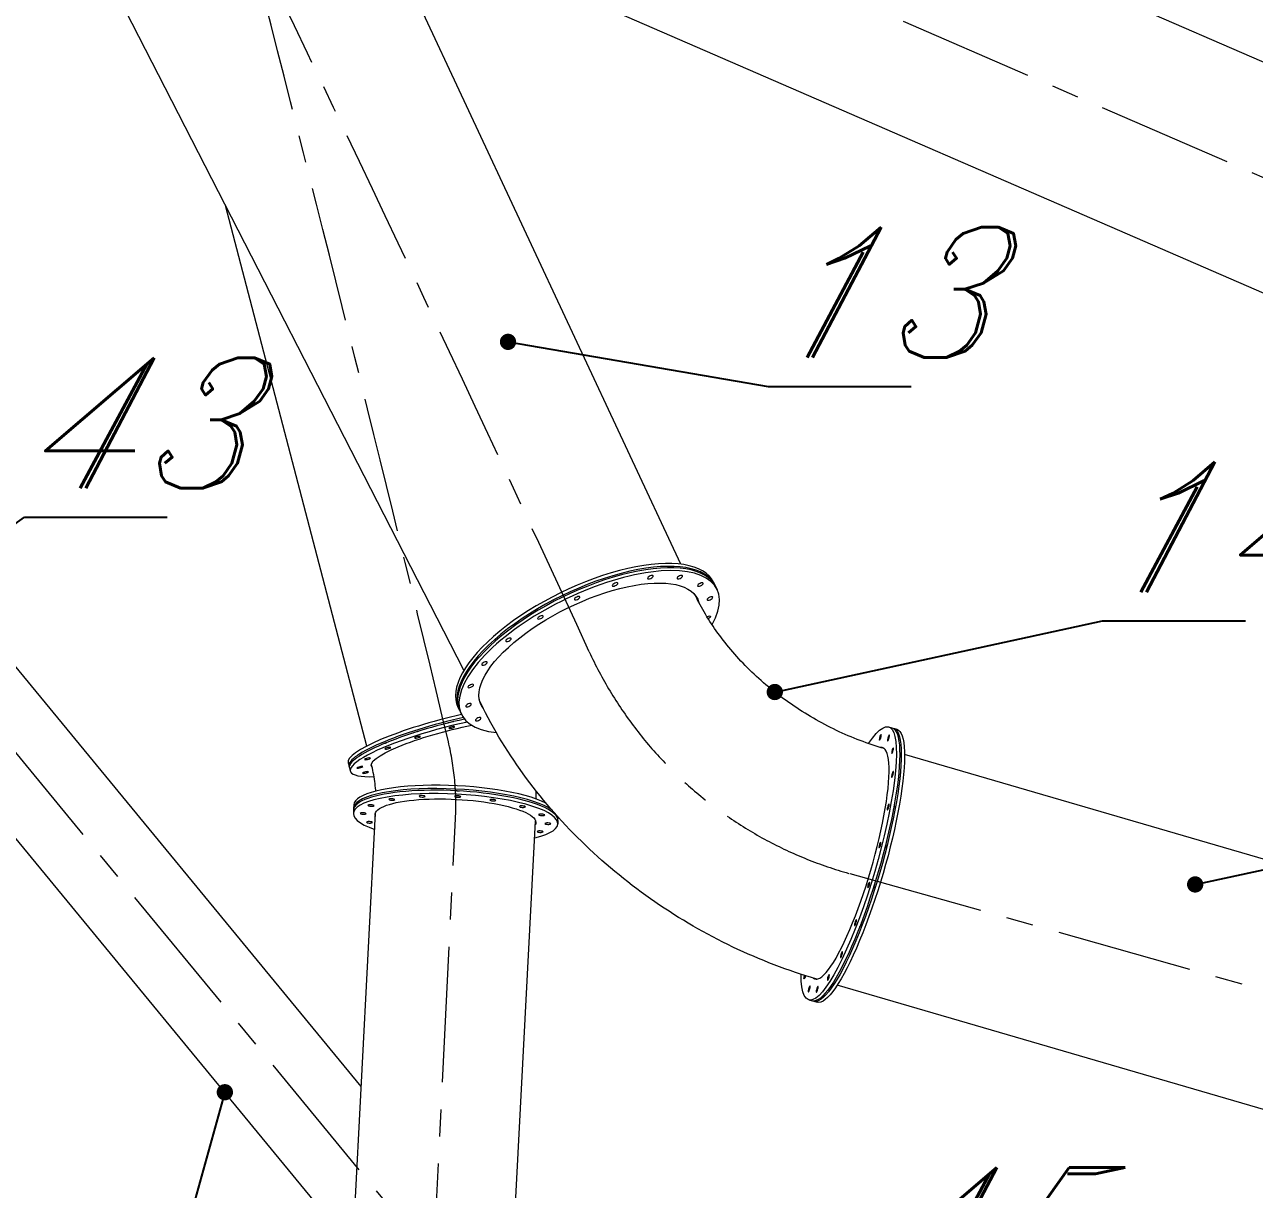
# Model space of a CAD drawing. Header units: inches. Extents: x -350577 to -266477, y -437959 to -377535.
# Drawn here: x -276252 to -273421, y -395620 to -392937 of the extents above; entities that cross this region are included whole.
import ezdxf

# ---------------------------------------------------------------- set-up
doc = ezdxf.new("R2010")
doc.units = ezdxf.units.IN
doc.header["$MEASUREMENT"] = 0
doc.linetypes.add('CENTER', pattern=[2, 1.25, -0.25, 0.25, -0.25])
doc.layers.add('CENTER       (itatec)', color=4, linetype='CENTER', lineweight=9)
doc.layers.add('ORGINAL (itatec)', color=3, linetype='Continuous', lineweight=9)
doc.styles.add('Geniso', font='geniso.shx', dxfattribs={"oblique": 15})
doc.dimstyles.new('scale 1b100', dxfattribs={"dimscale": 100, "dimtxt": 3, "dimasz": 2.5, "dimexe": 1, "dimexo": 1, "dimgap": 1, "dimtad": 1, "dimdec": 0, "dimzin": 0, "dimdsep": 46, "dimtxsty": 'Geniso', "dimcen": 0, "dimclrd": 1, "dimclre": 1, "dimclrt": 7, "dimadec": 0, "dimazin": 0, "dimtfac": 1, "dimtdec": 0, "dimtmove": 0, "dimatfit": 3, "dimfxl": 0.75, "dimtolj": 1, "dimtzin": 0, "dimarcsym": 0})

msp = doc.modelspace()

# ---------------------------------------------------------------- linework, layer by layer
at = {"layer": 'CENTER       (itatec)', "ltscale": 250}
for points in [[(-268687.7, -395986.8), (-268687.7, -395533.5, 0.326311), (-268898, -395245.5), (-274912.4, -392632.9, -0.127259), (-275358.4, -392284.7), (-276896.2, -390410.2), (-277414.4, -389351.4, -0.144403), (-277585.1, -388347.2), (-277201.4, -384816, -0.112522), (-276811.9, -383687.6, 0.028769), (-275878.1, -381973.7), (-274744.3, -380842.6, -0.061126), (-274181.5, -380403.9, -0.201471)], [(-274846.2, -396346.5), (-276450.4, -394397.9, -0.133004), (-276556.7, -394162.6), (-276805.5, -392644.9), (-276898.5, -388325.9), (-276906, -388147.3), (-277283.4, -385571.2)], [(-271754.1, -395937.6, 0.318523), (-272126.2, -395519.5), (-274355.1, -394891.8, -0.21961), (-274952.4, -394381.6, 0.011792), (-276901, -390400.3, -1.645681)], [(-275487.4, -399753.4), (-275487.4, -399368), (-275260.2, -394765.6, 0.070913), (-275276.6, -394589.2, 0.00495), (-275745.7, -392703, -1.292291)]]:
    msp.add_lwpolyline(points, format="xyb", dxfattribs=at)
at = {"layer": 'ORGINAL (itatec)', "extrusion": (1.66533e-16, 0.816497, 0.57735)}
for p, q in [((-271294.7, -393938.4), (-274729.6, -392446.3)), ((-274741.8, -394179.9), (-275483.5, -392591.4)), ((-275240.9, -394424.2), (-276040.4, -392863.9)), ((-271489.1, -394386), (-274924, -392893.9)), ((-275464.7, -394598.8), (-275789.6, -393353.4)), ((-274666.3, -394221.3), (-274663.1, -394227.8)), ((-274661.5, -394231.1), (-274658.3, -394237.7)), ((-275477.3, -395382.4), (-276355.7, -394315.4)), ((-275496.8, -395753.7), (-276549.5, -394474.9)), ((-275254.6, -394509.2), (-275251.4, -394515.8)), ((-275249.8, -394519), (-275246.6, -394525.6)), ((-274263.3, -394554.4), (-274255.8, -394556.6)), ((-274252, -394557.7), (-274244.5, -394559.9)), ((-275507.4, -394637.3), (-275505.4, -394644.9)), ((-272664, -395074.4), (-274226.5, -394618.2)), ((-275504.4, -394648.7), (-275502.5, -394656.3)), ((-275656.7, -398808.5), (-275444.3, -394752.1)), ((-275495, -394745.6), (-275495.4, -394753.3)), ((-275494.4, -394733.9), (-275494.8, -394741.7)), ((-275288.3, -398827.8), (-275075.8, -394771.4)), ((-275024.7, -394770.2), (-275025.1, -394778)), ((-275024.2, -394761.9), (-275024.5, -394766.3)), ((-272819, -395605.3), (-274381.5, -395149.1)), ((-274446.9, -395183.1), (-274439.3, -395185.3)), ((-274435.6, -395186.4), (-274428, -395188.6))]:
    msp.add_line(p, q, dxfattribs=at)
at = {"layer": 'ORGINAL (itatec)'}
for centre, major_axis, ratio, start_param, end_param in [((-274952.4, -394381.6), (294.2, 144), 0.405761, -0.53762, 3.722499), ((-274960.4, -394365.2), (294.2, 144), 0.405761, 0, 3.141593), ((-274957.2, -394371.8), (294.2, 144), 0.405761, -0.013756, 3.155349), ((-274955.6, -394375.1), (294.2, 144), 0.405761, 0, 3.141593), ((-275279.5, -394577.8), (-227.9, -59.4), 0.180604, -1.763848, 0), ((-275274.6, -394596.9), (-227.9, -59.4), 0.180604, -1.801046, 0.661445), ((-275277.6, -394585.4), (-227.9, -59.4), 0.180604, -1.773936, 0.046266), ((-275276.6, -394589.2), (-227.9, -59.4), 0.180604, -1.78125, 0), ((-274355.1, -394868.8), (-77.8, -266.4), 0.191253, -0.086134, 3.224394), ((-274347.5, -394871), (77.8, 266.4), 0.191253, 0.074045, 0.084911), ((-274351.3, -394869.9), (77.5, 265.4), 0.191253, -0.011678, 0), ((-275259.6, -394754), (235.2, -12.3), 0.238927, 0.361355, 3.176115), ((-275259.8, -394757.9), (235.2, -12.3), 0.238927, 0, 3.141593), ((-275259.2, -394746.3), (-235.2, 12.3), 0.238927, -2.634877, 0), ((-275260.2, -394765.6), (235.2, -12.3), 0.238927, -0.670615, 3.812208), ((-275259.6, -394754), (235.2, -12.3), 0.238927, -0.034522, 0.098622), ((-274347.5, -394871), (-77.8, -266.4), 0.191253, -0.084926, -0.074045), ((-274351.3, -394869.9), (-77.5, -265.4), 0.191253, 0, 0.011678)]:
    msp.add_ellipse(centre, major_axis=major_axis, ratio=ratio, start_param=start_param, end_param=end_param, dxfattribs=at)
at = {"layer": 'ORGINAL (itatec)', "extrusion": (-7.11027e-17, 3.97823e-16, -1)}
msp.add_ellipse((-274952.4, -394381.6), major_axis=(-249.2, -122), ratio=0.405761, start_param=-0.088531, end_param=3.21987, dxfattribs=at)
at = {"layer": 'ORGINAL (itatec)', "extrusion": (-4.66996e-17, 3.47964e-16, -1)}
for centre in [(-274811.7, -394209.6), (-274744, -394209.7), (-274893.1, -394226.3), (-274696.7, -394226.7), (-274674.5, -394258.8), (-275064.9, -394302.2), (-275193.7, -394408.4), (-275225.3, -394460.3), (-275230.3, -394504.5), (-275208.1, -394536.6)]:
    msp.add_ellipse(centre, major_axis=(-6.29, -3.08), ratio=0.405761, start_param=-4.616543, end_param=1.666642, dxfattribs=at)
at = {"layer": 'ORGINAL (itatec)', "extrusion": (-1.68715e-16, 5.97261e-16, -1)}
msp.add_ellipse((-274980.3, -394258.2), major_axis=(-6.29, -3.08), ratio=0.405761, start_param=-4.616543, end_param=1.666642, dxfattribs=at)
at = {"layer": 'ORGINAL (itatec)', "extrusion": (-7.0576e-17, 4.59884e-16, -1)}
msp.add_ellipse((-274954, -394378.4), major_axis=(248.3, 121.6), ratio=0.405761, start_param=-0.095038, end_param=0, dxfattribs=at)
at = {"layer": 'ORGINAL (itatec)', "extrusion": (-2.33498e-17, 1.73982e-16, -1)}
msp.add_ellipse((-274958.8, -394368.5), major_axis=(248.3, 121.6), ratio=0.405761, start_param=0.037384, end_param=0.048898, dxfattribs=at)
at = {"layer": 'ORGINAL (itatec)', "extrusion": (-1.44839e-16, 4.85341e-16, -1)}
msp.add_ellipse((-274960.4, -394365.2), major_axis=(249.2, 122), ratio=0.405761, start_param=0.081261, end_param=0.092767, dxfattribs=at)
at = {"layer": 'ORGINAL (itatec)', "extrusion": (-3.41117e-16, 7.60095e-16, -1)}
msp.add_ellipse((-274957.2, -394371.8), major_axis=(249.2, 122), ratio=0.405761, start_param=0.048722, end_param=0.084717, dxfattribs=at)
at = {"layer": 'ORGINAL (itatec)', "extrusion": (4.98596e-17, 2.44031e-17, -1)}
msp.add_ellipse((-274955.6, -394375.1), major_axis=(249.2, 122), ratio=0.405761, start_param=0.032474, end_param=0.083548, dxfattribs=at)
at = {"layer": 'ORGINAL (itatec)', "extrusion": (-2.69488e-16, 4.24333e-16, -1)}
msp.add_ellipse((-274679.5, -394303), major_axis=(6.29, 3.08), ratio=0.405761, start_param=-1.691638, end_param=-1.474951, dxfattribs=at)
at = {"layer": 'ORGINAL (itatec)', "extrusion": (-9.55058e-17, 4.47683e-16, -1)}
msp.add_ellipse((-274679.5, -394303), major_axis=(6.29, 3.08), ratio=0.405761, start_param=-1.474951, end_param=1.611802, dxfattribs=at)
at = {"layer": 'ORGINAL (itatec)', "extrusion": (-1.20962e-16, 3.7342e-16, -1)}
msp.add_ellipse((-275138.4, -394353.9), major_axis=(-6.29, -3.08), ratio=0.405761, start_param=-4.616543, end_param=1.666642, dxfattribs=at)
at = {"layer": 'ORGINAL (itatec)', "extrusion": (-1.69768e-16, 4.73139e-16, -1)}
msp.add_ellipse((-274954, -394378.4), major_axis=(-248.3, -121.6), ratio=0.405761, start_param=0, end_param=0.095038, dxfattribs=at)
at = {"layer": 'ORGINAL (itatec)', "extrusion": (2.70365e-17, 2.60446e-16, -1)}
msp.add_ellipse((-274958.8, -394368.5), major_axis=(-248.3, -121.6), ratio=0.405761, start_param=-0.048898, end_param=-0.037384, dxfattribs=at)
at = {"layer": 'ORGINAL (itatec)', "extrusion": (-1.93645e-16, 5.8506e-16, -1)}
msp.add_ellipse((-274960.4, -394365.2), major_axis=(-249.2, -122), ratio=0.405761, start_param=-0.092767, end_param=-0.081261, dxfattribs=at)
at = {"layer": 'ORGINAL (itatec)', "extrusion": (-3.17767e-16, 5.86113e-16, -1)}
msp.add_ellipse((-274957.2, -394371.8), major_axis=(-249.2, -122), ratio=0.405761, start_param=-0.085022, end_param=-0.048722, dxfattribs=at)
at = {"layer": 'ORGINAL (itatec)', "extrusion": (-4.138e-16, 9.71735e-16, -1)}
msp.add_ellipse((-274955.6, -394375.1), major_axis=(-249.2, -122), ratio=0.405761, start_param=-0.085629, end_param=-0.032474, dxfattribs=at)
at = {"layer": 'ORGINAL (itatec)', "extrusion": (1.26602e-16, 1.36523e-16, -1)}
msp.add_ellipse((-274355.1, -394868.8), major_axis=(91.8, 314.4), ratio=0.191253, start_param=-0.559985, end_param=3.710385, dxfattribs=at)
at = {"layer": 'ORGINAL (itatec)', "extrusion": (4.20305e-17, -1.61142e-16, -1)}
msp.add_ellipse((-275274.6, -394596.9), major_axis=(-179.5, -46.8), ratio=0.180604, start_param=-0.099767, end_param=1.909643, dxfattribs=at)
at = {"layer": 'ORGINAL (itatec)', "extrusion": (-1.69867e-16, 8.16219e-16, -1)}
msp.add_ellipse((-275271.6, -394544.2), major_axis=(-6.77, -1.77), ratio=0.180604, start_param=0.164568, end_param=2.431943, dxfattribs=at)
at = {"layer": 'ORGINAL (itatec)', "extrusion": (-4.58846e-16, 1.42927e-15, -1)}
for centre in [(-275268.7, -394555.7), (-275348, -394578.2), (-275416.2, -394603.6), (-275462.9, -394628), (-275480.8, -394647.6), (-275467.4, -394659.5)]:
    msp.add_ellipse(centre, major_axis=(-6.77, -1.77), ratio=0.180604, start_param=-3.851242, end_param=2.431943, dxfattribs=at)
at = {"layer": 'ORGINAL (itatec)', "extrusion": (-3.28101e-16, 4.88105e-16, -1)}
msp.add_ellipse((-275271.6, -394544.2), major_axis=(6.77, 1.77), ratio=0.180604, start_param=-0.70965, end_param=-0.027117, dxfattribs=at)
at = {"layer": 'ORGINAL (itatec)', "extrusion": (1.00583e-15, -1.20175e-16, -1)}
msp.add_ellipse((-274347.5, -394871), major_axis=(91.8, 314.4), ratio=0.191253, start_param=0, end_param=3.141593, dxfattribs=at)
at = {"layer": 'ORGINAL (itatec)', "extrusion": (4.35235e-16, 1.04244e-16, -1)}
msp.add_ellipse((-274343.8, -394872.1), major_axis=(91.8, 314.4), ratio=0.191253, start_param=-0.031347, end_param=3.172939, dxfattribs=at)
at = {"layer": 'ORGINAL (itatec)', "extrusion": (-8.75509e-17, 6.65584e-16, -1)}
msp.add_ellipse((-275351, -394566.8), major_axis=(-6.77, -1.77), ratio=0.180604, start_param=-0.056688, end_param=2.431943, dxfattribs=at)
at = {"layer": 'ORGINAL (itatec)', "extrusion": (-1.4301e-16, 8.23224e-16, -1)}
msp.add_ellipse((-275351, -394566.8), major_axis=(6.77, 1.77), ratio=0.180604, start_param=-0.70965, end_param=-0.519126, dxfattribs=at)
at = {"layer": 'ORGINAL (itatec)', "extrusion": (1.24562e-15, -1.90183e-16, -1)}
msp.add_ellipse((-274336.2, -394874.3), major_axis=(91.8, 314.4), ratio=0.191253, start_param=0, end_param=3.141593, dxfattribs=at)
at = {"layer": 'ORGINAL (itatec)', "extrusion": (-1.82031e-16, 1.68803e-16, -1)}
for centre, start_param, end_param in [((-274282.4, -394578.6), -4.91224751519611, 1.370937791983477), ((-274263.8, -394579.7), -4.91224751519611, 1.370937791983477), ((-274254.1, -394609.2), -4.91224751519624, 1.370937791983347), ((-274254.3, -394664.1), -4.91224751519611, 1.370937791983477), ((-274264.3, -394739), -4.91224751519611, 1.370937791983477), ((-274309.2, -394918.4), -4.91224751519611, 1.370937791983477), ((-274371.6, -395078.8), -4.91224751519611, 1.370937791983477), ((-274402, -395131.7), -4.91224751519611, 1.370937791983477), ((-274446.4, -395157.8), -4.912247515196109, 1.370937791983477), ((-274427.7, -395158.9), -4.91224751519611, 1.370937791983477)]:
    msp.add_ellipse(centre, major_axis=(1.96, 6.72), ratio=0.191253, start_param=start_param, end_param=end_param, dxfattribs=at)
at = {"layer": 'ORGINAL (itatec)', "extrusion": (-1.54112e-16, 5.90855e-16, -1)}
msp.add_ellipse((-275419.2, -394592.2), major_axis=(-6.77, -1.77), ratio=0.180604, start_param=0.255216, end_param=1.590598, dxfattribs=at)
at = {"layer": 'ORGINAL (itatec)', "extrusion": (-8.05182e-17, 1.11596e-15, -1)}
msp.add_ellipse((-275260.2, -394765.6), major_axis=(-185.2, 9.7), ratio=0.238927, start_param=-0.103882, end_param=3.245474, dxfattribs=at)
at = {"layer": 'ORGINAL (itatec)', "extrusion": (1.41223e-16, 1.10435e-15, -1)}
for centre in [(-275407.1, -394721.5), (-275337.1, -394714.3), (-275255.3, -394714.9), (-275174.3, -394723.3), (-275472.9, -394754), (-275454.8, -394735.5), (-275061.9, -394757), (-275458.6, -394774.3), (-275047.6, -394777.3), (-275065.7, -394795.8)]:
    msp.add_ellipse(centre, major_axis=(-6.99, 0.37), ratio=0.238927, start_param=-3.916287, end_param=2.366898, dxfattribs=at)
at = {"layer": 'ORGINAL (itatec)', "extrusion": (1.5208e-16, 7.14669e-16, -1)}
msp.add_ellipse((-275254.7, -394703.3), major_axis=(6.99, -0.37), ratio=0.238927, start_param=-2.036672, end_param=-1.085032, dxfattribs=at)
at = {"layer": 'ORGINAL (itatec)', "extrusion": (1.16506e-16, 1.49475e-15, -1)}
msp.add_ellipse((-275259.8, -394757.9), major_axis=(-185.2, 9.7), ratio=0.238927, start_param=-0.103882, end_param=-0.087749, dxfattribs=at)
at = {"layer": 'ORGINAL (itatec)', "extrusion": (-7.49061e-18, 5.59796e-17, -1)}
msp.add_ellipse((-275260, -394761.8), major_axis=(-184.2, 9.7), ratio=0.238927, start_param=0, end_param=0.017625, dxfattribs=at)
at = {"layer": 'ORGINAL (itatec)', "extrusion": (2.01806e-16, 9.34413e-16, -1)}
msp.add_ellipse((-275106.4, -394738.1), major_axis=(-6.99, 0.37), ratio=0.238927, start_param=-3.916287, end_param=2.366898, dxfattribs=at)
at = {"layer": 'ORGINAL (itatec)', "extrusion": (5.32865e-16, -1.55575e-16, -1)}
msp.add_ellipse((-274253, -394742.3), major_axis=(-1.96, -6.72), ratio=0.191253, start_param=-1.770655, end_param=-1.166422, dxfattribs=at)
at = {"layer": 'ORGINAL (itatec)', "extrusion": (8.83699e-16, -1.42346e-16, -1)}
msp.add_ellipse((-274253, -394742.3), major_axis=(1.96, 6.72), ratio=0.191253, start_param=0.200889, end_param=1.370938, dxfattribs=at)
at = {"layer": 'ORGINAL (itatec)', "extrusion": (1.00278e-17, 7.22109e-16, -1)}
msp.add_ellipse((-275260, -394761.8), major_axis=(184.2, -9.7), ratio=0.238927, start_param=-0.017625, end_param=0, dxfattribs=at)
at = {"layer": 'ORGINAL (itatec)', "extrusion": (8.75684e-17, 1.27392e-15, -1)}
msp.add_ellipse((-275259.8, -394757.9), major_axis=(185.2, -9.7), ratio=0.238927, start_param=0.087749, end_param=0.103882, dxfattribs=at)
at = {"layer": 'ORGINAL (itatec)', "extrusion": (2.70904e-16, 3.65645e-17, -1)}
msp.add_ellipse((-274283.2, -394826.6), major_axis=(1.96, 6.72), ratio=0.191253, start_param=-4.91224751519624, end_param=1.370937791983346, dxfattribs=at)
at = {"layer": 'ORGINAL (itatec)', "extrusion": (4.72965e-16, 3.53999e-17, -1)}
for centre, end_param in [((-274271.9, -394830), -0.520236), ((-274297.9, -394921.7), -0.18687)]:
    msp.add_ellipse(centre, major_axis=(-1.96, -6.72), ratio=0.191253, start_param=-1.770655, end_param=end_param, dxfattribs=at)
at = {"layer": 'ORGINAL (itatec)', "extrusion": (8.68142e-16, -1.95633e-16, -1)}
msp.add_ellipse((-274271.9, -394830), major_axis=(1.96, 6.72), ratio=0.191253, start_param=0.145589, end_param=1.370938, dxfattribs=at)
at = {"layer": 'ORGINAL (itatec)', "extrusion": (1.8436e-16, 2.35318e-16, -1)}
msp.add_ellipse((-274297.9, -394921.7), major_axis=(-1.96, -6.72), ratio=0.191253, start_param=-2.740512, end_param=-1.770655, dxfattribs=at)
at = {"layer": 'ORGINAL (itatec)', "extrusion": (5.26251e-16, 1.98425e-17, -1)}
msp.add_ellipse((-274339.7, -395005.3), major_axis=(1.96, 6.72), ratio=0.191253, start_param=-4.91224751519611, end_param=1.370937791983477, dxfattribs=at)
at = {"layer": 'ORGINAL (itatec)', "extrusion": (2.06532e-16, 1.13187e-16, -1)}
msp.add_ellipse((-274328.4, -395008.6), major_axis=(-1.96, -6.72), ratio=0.191253, start_param=-1.770655, end_param=-0.148128, dxfattribs=at)
at = {"layer": 'ORGINAL (itatec)', "extrusion": (5.79538e-16, 4.285e-18, -1)}
msp.add_ellipse((-274328.4, -395008.6), major_axis=(-1.96, -6.72), ratio=0.191253, start_param=-2.189234, end_param=-1.770655, dxfattribs=at)
at = {"layer": 'ORGINAL (itatec)', "extrusion": (4.88522e-16, 8.86864e-17, -1)}
msp.add_ellipse((-274456.1, -395128.3), major_axis=(-1.96, -6.72), ratio=0.191253, start_param=-1.745524, end_param=1.75409, dxfattribs=at)
at = {"layer": 'ORGINAL (itatec)'}
for points, knots in [([(-274273.8, -394604.4), (-274310.7, -394593.7), (-274347.6, -394579.6), (-274419.4, -394545.3), (-274454.2, -394525.1), (-274519.7, -394479.9), (-274550.4, -394454.9), (-274605.9, -394401.5), (-274630.8, -394373.2), (-274673.5, -394315.4), (-274691.4, -394285.9), (-274705.7, -394256.8)], [2.414942, 2.414942, 2.414942, 2.414942, 2.618137, 2.618137, 2.821332, 2.821332, 3.024527, 3.024527, 3.227722, 3.227722, 3.430917, 3.430917, 3.430917, 3.430917]), ([(-274428.8, -395135.3), (-274494.8, -395116), (-274559.4, -395091.3), (-274684.1, -395031.7), (-274744.2, -394996.9), (-274858, -394918.4), (-274911.7, -394874.6), (-275010.8, -394779.4), (-275056.3, -394727.9), (-275137.3, -394618.4), (-275172.8, -394560.4), (-275202.4, -394499.9)], [2.414942, 2.414942, 2.414942, 2.414942, 2.618137, 2.618137, 2.821332, 2.821332, 3.024527, 3.024527, 3.227722, 3.227722, 3.430917, 3.430917, 3.430917, 3.430917]), ([(-275443.9, -394702.3), (-275444, -394701.6), (-275444, -394700.9), (-275444.6, -394693.5), (-275445.3, -394686.7), (-275447.1, -394673.2), (-275448.2, -394666.5), (-275450.8, -394653.2), (-275452.3, -394646.6), (-275454, -394640.1)], [5.7492811, 5.7492811, 5.7492811, 5.7492811, 5.7554836, 5.7554836, 5.816761, 5.816761, 5.8780384, 5.8780384, 5.9379524, 5.9379524, 5.9379524, 5.9379524]), ([(-275074.2, -394720.6), (-275074.3, -394719.3), (-275074.3, -394718.1), (-275074.3, -394711.9), (-275074.4, -394707.1), (-275074.6, -394702.2)], [5.68878996, 5.68878996, 5.68878996, 5.68878996, 5.69420626, 5.69420626, 5.71498005, 5.71498005, 5.71498005, 5.71498005])]:
    msp.add_open_spline(points, degree=3, knots=knots, dxfattribs=at)

# ---------------------------------------------------------------- texts
at = {"layer": 'ORGINAL (itatec)', "color": 7, "char_height": 300, "attachment_point": 5, "style": 'Geniso'}
for s, insert in [('{\\Fitalic|c0;13}', (-274271.1, -393553.8)), ('{\\Fitalic|c0;43}', (-275983.1, -393854.5)), ('{\\Fitalic|c0;14}', (-273502.7, -394094.4)), ('{\\Fitalic|c0;45}', (-274043.4, -395719.6))]:
    msp.add_mtext(s, dxfattribs=dict(at, insert=insert))

# ---------------------------------------------------------------- leaders
at = {"layer": 'ORGINAL (itatec)'}
for points in [[(-275139.4, -393667.7), (-274540.3, -393770.4), (-274211.7, -393770.4)], [(-276555.9, -394287.4), (-276252.3, -394071.1), (-275923.7, -394071.1)], [(-274525.3, -394474.2), (-273770.6, -394310.3), (-273442, -394310.3)], [(-273557.6, -394917.3), (-272802.9, -394753.4), (-272474.3, -394753.4)], [(-275791.3, -395395.9), (-276237.5, -396993), (-276566.1, -396993)]]:
    msp.add_leader(points, dimstyle='scale 1b100', override={"dimasz": 1.5, "dimldrblk": 'DotSmall'}, dxfattribs=at)

doc.saveas('drawing.dxf')
